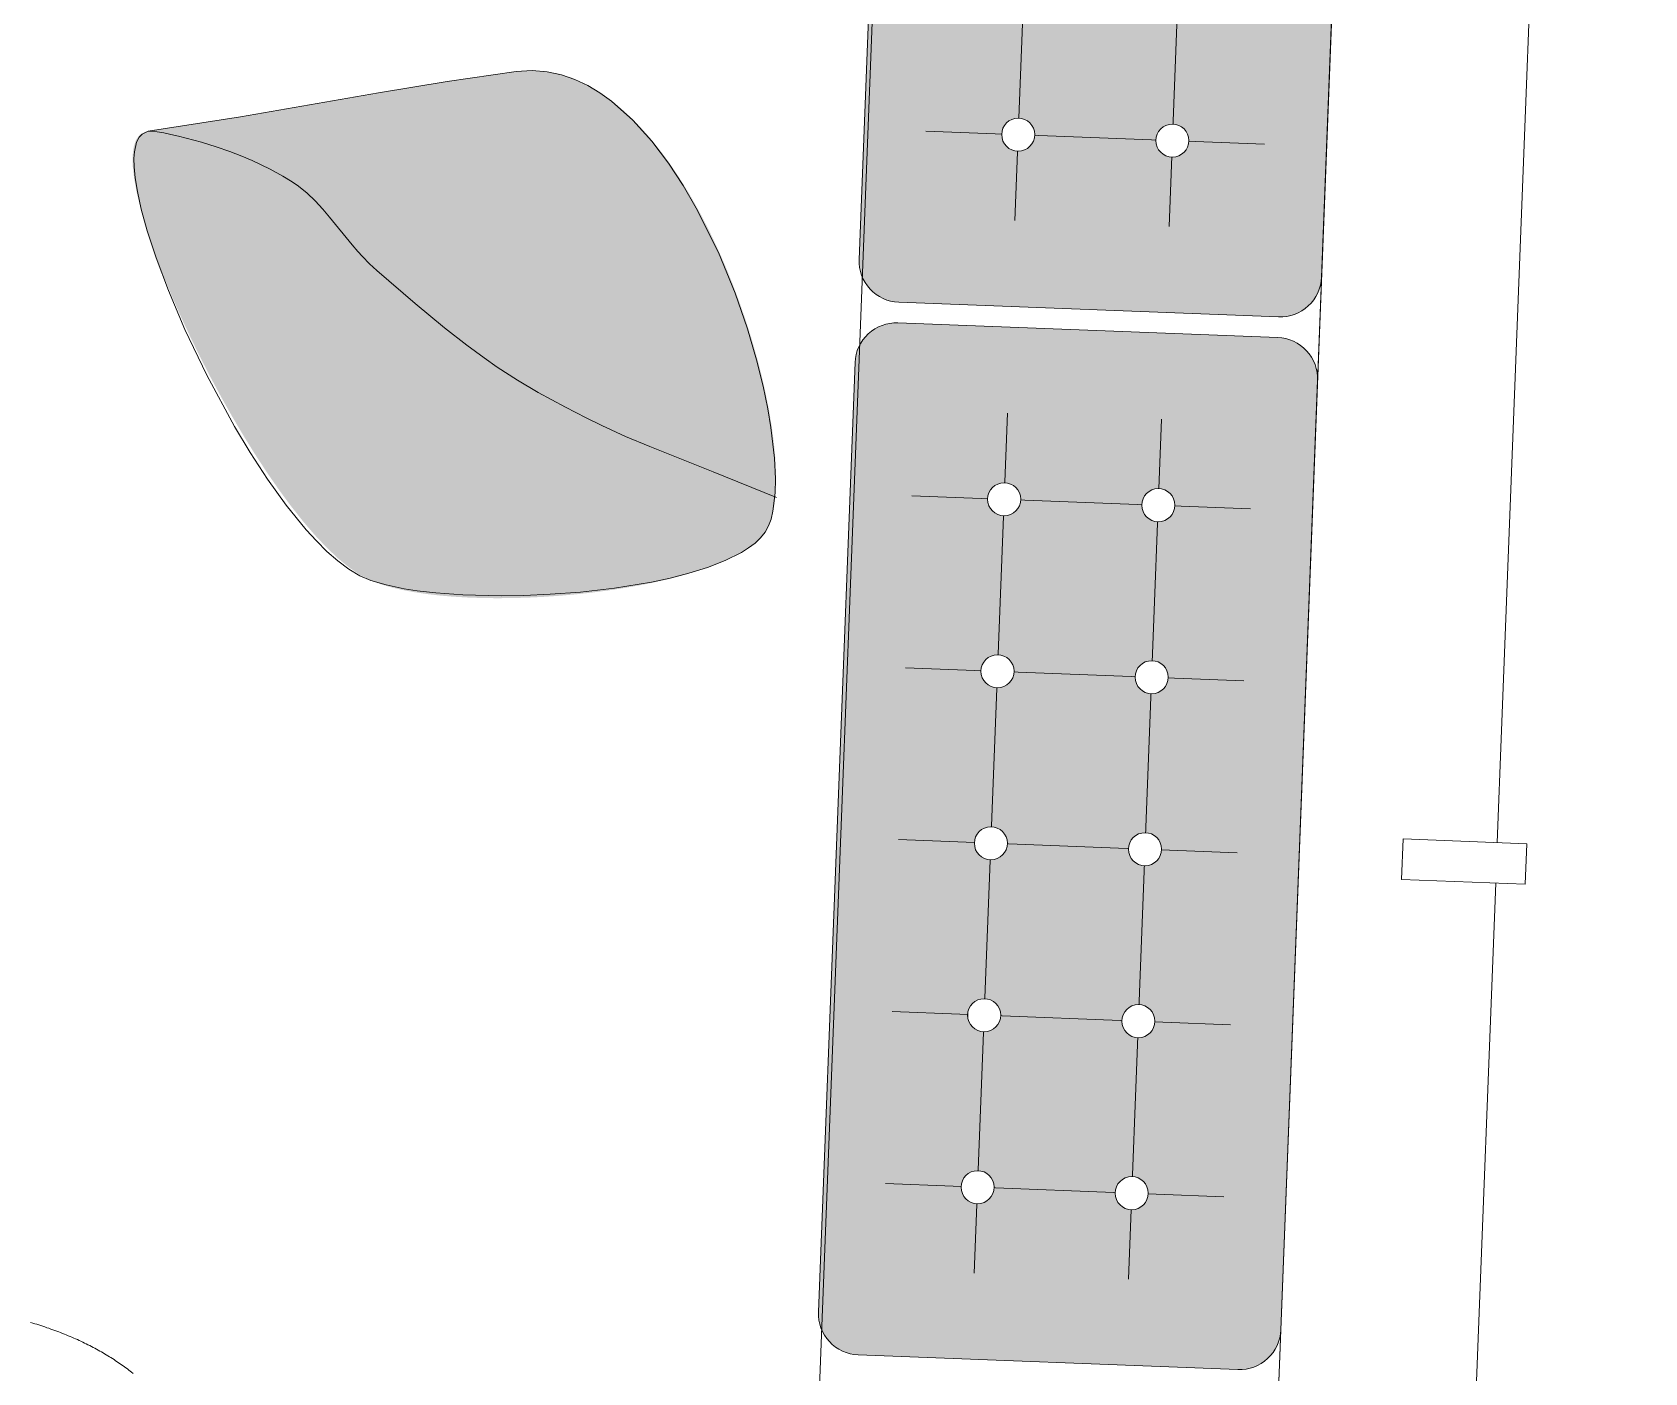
# Model space of a CAD drawing. Header units: millimetres. Extents: x 32078 to 83548, y -4690 to 56252.
# Drawn here: x 81231 to 83183, y 37821 to 39444 of the extents above; entities that cross this region are included whole.
import ezdxf

# ---------------------------------------------------------------- set-up
doc = ezdxf.new("R2010")
doc.units = ezdxf.units.MM
doc.header["$MEASUREMENT"] = 0
for name, color, linetype, lineweight in [('FIXT-JNRY-PART', 42, 'Continuous', 0), ('FNSH-FLOR', 220, 'Continuous', 0), ('FURN-FREE', 1, 'Continuous', 0), ('FURN-PLNT', 211, 'Continuous', 0), ('PRES-FILL', 7, 'Continuous', 0), ('WALL-GLAZ', 140, 'Continuous', 13)]:
    doc.layers.add(name, color=color, linetype=linetype, lineweight=lineweight)

# ---------------------------------------------------------------- blocks, each defined once
blk = doc.blocks.new('*U159')
at = {"linetype": 'ByBlock', "lineweight": -2}
blk.add_hatch(color=7, dxfattribs=at).paths.add_polyline_path([(-247.3, -615.9, -0.414214), (-295.3, -564), (-250.9, 585.1, -0.414214), (-199, 633.2), (260.6, 615.4, -0.414214), (308.7, 563.5), (264.3, -585.6, -0.414214), (212.4, -633.7)])
at = {"color": 0, "linetype": 'ByBlock', "lineweight": -2}
for p, q in [((-106.7, -517.1), (-66.5, 523.8)), ((79.8, -524.3), (120, 516.6)), ((-182.1, 424), (227.6, 408.2)), ((-190.1, 215.8), (219.6, 200)), ((-198.2, 7.7), (211.5, -8.2)), ((-206.2, -200.5), (203.5, -216.4)), ((-214.3, -408.7), (195.4, -424.5))]:
    blk.add_line(p, q, dxfattribs=at)
at = {"color": 0, "linetype": 'ByBlock', "lineweight": -2, "flags": 128}
blk.add_lwpolyline([(-247.3, -615.9, -0.414214), (-295.3, -564), (-250.9, 585.1, -0.414214), (-199, 633.2), (260.6, 615.4, -0.414214), (308.7, 563.5), (264.3, -585.6, -0.414214), (212.4, -633.7), (-247.3, -615.9)], format="xyb", close=True, dxfattribs=at)
at = {"color": 0, "linetype": 'ByBlock', "lineweight": -2}
for points in [[(-69.7, 439.7), (-71, 439.7), (-72.3, 439.6), (-73.5, 439.5), (-74.7, 439.3), (-76, 438.9), (-77.2, 438.6), (-78.3, 438.1), (-79.5, 437.6), (-80.6, 437), (-81.6, 436.3), (-82.7, 435.6), (-83.6, 434.8), (-84.6, 433.9), (-85.4, 433), (-86.2, 432.1), (-87, 431.1), (-87.7, 430), (-88.3, 428.9), (-88.8, 427.8), (-89.3, 426.6), (-89.7, 425.4), (-90, 424.2), (-90.2, 423), (-90.4, 421.7), (-90.5, 420.5), (-90.5, 419.2), (-90.4, 418), (-90.3, 416.7), (-90.1, 415.5), (-89.8, 414.3), (-89.4, 413.1), (-88.9, 411.9), (-88.4, 410.8), (-87.8, 409.6), (-87.1, 408.6), (-86.4, 407.6), (-85.6, 406.6), (-84.8, 405.7), (-83.8, 404.8), (-82.9, 404), (-81.9, 403.2), (-80.8, 402.6), (-79.7, 401.9), (-78.6, 401.4), (-77.4, 400.9), (-76.2, 400.5), (-75, 400.2), (-73.8, 400), (-72.5, 399.8), (-71.3, 399.7), (-70, 399.7), (-68.8, 399.8), (-67.5, 399.9), (-66.3, 400.2), (-65.1, 400.5), (-63.9, 400.8), (-62.7, 401.3), (-61.6, 401.8), (-60.5, 402.4), (-59.4, 403.1), (-58.4, 403.8), (-57.4, 404.6), (-56.5, 405.5), (-55.6, 406.4), (-54.8, 407.3), (-54.1, 408.3), (-53.4, 409.4), (-52.8, 410.5), (-52.2, 411.6), (-51.7, 412.8), (-51.3, 414), (-51, 415.2), (-50.8, 416.4), (-50.6, 417.7), (-50.5, 418.9), (-50.5, 420.2), (-50.6, 421.4), (-50.7, 422.7), (-51, 423.9), (-51.3, 425.1), (-51.6, 426.3), (-52.1, 427.5), (-52.6, 428.7), (-53.2, 429.8), (-53.9, 430.8), (-54.6, 431.8), (-55.4, 432.8), (-56.3, 433.7), (-57.2, 434.6), (-58.1, 435.4), (-59.2, 436.2), (-60.2, 436.8), (-61.3, 437.5), (-62.4, 438), (-63.6, 438.5), (-64.8, 438.9), (-66, 439.2), (-67.2, 439.4)], [(116.8, 432.5), (115.5, 432.5), (114.3, 432.4), (113, 432.3), (111.8, 432), (110.6, 431.7), (109.4, 431.4), (108.2, 430.9), (107.1, 430.4), (106, 429.8), (104.9, 429.1), (103.9, 428.4), (102.9, 427.6), (102, 426.7), (101.1, 425.8), (100.3, 424.9), (99.6, 423.9), (98.9, 422.8), (98.3, 421.7), (97.7, 420.6), (97.3, 419.4), (96.9, 418.2), (96.5, 417), (96.3, 415.8), (96.1, 414.5), (96, 413.3), (96, 412), (96.1, 410.8), (96.2, 409.5), (96.5, 408.3), (96.8, 407.1), (97.2, 405.9), (97.6, 404.7), (98.1, 403.5), (98.7, 402.4), (99.4, 401.4), (100.1, 400.4), (100.9, 399.4), (101.8, 398.5), (102.7, 397.6), (103.6, 396.8), (104.7, 396), (105.7, 395.4), (106.8, 394.7), (107.9, 394.2), (109.1, 393.7), (110.3, 393.3), (111.5, 393), (112.7, 392.8), (114, 392.6), (115.2, 392.5), (116.5, 392.5), (117.8, 392.6), (119, 392.7), (120.2, 392.9), (121.5, 393.2), (122.7, 393.6), (123.8, 394.1), (125, 394.6), (126.1, 395.2), (127.1, 395.9), (128.2, 396.6), (129.1, 397.4), (130.1, 398.3), (130.9, 399.2), (131.7, 400.1), (132.5, 401.1), (133.2, 402.2), (133.8, 403.3), (134.3, 404.4), (134.8, 405.6), (135.2, 406.8), (135.5, 408), (135.8, 409.2), (135.9, 410.5), (136, 411.7), (136, 413), (135.9, 414.2), (135.8, 415.5), (135.6, 416.7), (135.3, 417.9), (134.9, 419.1), (134.4, 420.3), (133.9, 421.4), (133.3, 422.6), (132.6, 423.6), (131.9, 424.6), (131.1, 425.6), (130.3, 426.5), (129.4, 427.4), (128.4, 428.2), (127.4, 429), (126.3, 429.6), (125.2, 430.2), (124.1, 430.8), (122.9, 431.3), (121.7, 431.7), (120.5, 432), (119.3, 432.2)], [(-77.8, 231.5), (-79, 231.5), (-80.3, 231.4), (-81.5, 231.3), (-82.8, 231.1), (-84, 230.8), (-85.2, 230.4), (-86.4, 229.9), (-87.5, 229.4), (-88.6, 228.8), (-89.7, 228.1), (-90.7, 227.4), (-91.7, 226.6), (-92.6, 225.8), (-93.5, 224.9), (-94.3, 223.9), (-95, 222.9), (-95.7, 221.8), (-96.3, 220.7), (-96.9, 219.6), (-97.3, 218.4), (-97.7, 217.2), (-98, 216), (-98.3, 214.8), (-98.5, 213.6), (-98.5, 212.3), (-98.6, 211), (-98.5, 209.8), (-98.3, 208.5), (-98.1, 207.3), (-97.8, 206.1), (-97.4, 204.9), (-97, 203.7), (-96.4, 202.6), (-95.8, 201.5), (-95.2, 200.4), (-94.5, 199.4), (-93.7, 198.4), (-92.8, 197.5), (-91.9, 196.6), (-90.9, 195.8), (-89.9, 195.1), (-88.9, 194.4), (-87.8, 193.8), (-86.6, 193.2), (-85.5, 192.8), (-84.3, 192.4), (-83.1, 192), (-81.8, 191.8), (-80.6, 191.6), (-79.3, 191.5), (-78.1, 191.5), (-76.8, 191.6), (-75.6, 191.7), (-74.3, 192), (-73.1, 192.3), (-71.9, 192.7), (-70.7, 193.1), (-69.6, 193.6), (-68.5, 194.2), (-67.4, 194.9), (-66.4, 195.6), (-65.4, 196.4), (-64.5, 197.3), (-63.7, 198.2), (-62.8, 199.2), (-62.1, 200.2), (-61.4, 201.2), (-60.8, 202.3), (-60.3, 203.4), (-59.8, 204.6), (-59.4, 205.8), (-59.1, 207), (-58.8, 208.3), (-58.7, 209.5), (-58.6, 210.8), (-58.6, 212), (-58.6, 213.3), (-58.8, 214.5), (-59, 215.7), (-59.3, 217), (-59.7, 218.2), (-60.1, 219.3), (-60.7, 220.5), (-61.3, 221.6), (-61.9, 222.6), (-62.7, 223.7), (-63.5, 224.6), (-64.3, 225.6), (-65.2, 226.4), (-66.2, 227.2), (-67.2, 228), (-68.3, 228.7), (-69.4, 229.3), (-70.5, 229.8), (-71.6, 230.3), (-72.8, 230.7), (-74.1, 231), (-75.3, 231.3)], [(108.7, 224.3), (107.5, 224.3), (106.2, 224.2), (105, 224.1), (103.8, 223.9), (102.5, 223.6), (101.3, 223.2), (100.2, 222.7), (99, 222.2), (97.9, 221.6), (96.9, 220.9), (95.8, 220.2), (94.9, 219.4), (93.9, 218.6), (93.1, 217.7), (92.3, 216.7), (91.5, 215.7), (90.8, 214.6), (90.2, 213.5), (89.7, 212.4), (89.2, 211.2), (88.8, 210), (88.5, 208.8), (88.2, 207.6), (88.1, 206.3), (88, 205.1), (88, 203.8), (88.1, 202.6), (88.2, 201.3), (88.4, 200.1), (88.7, 198.9), (89.1, 197.7), (89.6, 196.5), (90.1, 195.4), (90.7, 194.3), (91.4, 193.2), (92.1, 192.2), (92.9, 191.2), (93.7, 190.3), (94.6, 189.4), (95.6, 188.6), (96.6, 187.9), (97.7, 187.2), (98.8, 186.6), (99.9, 186), (101.1, 185.5), (102.3, 185.2), (103.5, 184.8), (104.7, 184.6), (105.9, 184.4), (107.2, 184.3), (108.5, 184.3), (109.7, 184.4), (111, 184.5), (112.2, 184.8), (113.4, 185.1), (114.6, 185.5), (115.8, 185.9), (116.9, 186.4), (118, 187), (119.1, 187.7), (120.1, 188.4), (121.1, 189.2), (122, 190.1), (122.9, 191), (123.7, 191.9), (124.4, 193), (125.1, 194), (125.7, 195.1), (126.3, 196.2), (126.7, 197.4), (127.1, 198.6), (127.5, 199.8), (127.7, 201), (127.9, 202.3), (128, 203.5), (128, 204.8), (127.9, 206.1), (127.8, 207.3), (127.5, 208.5), (127.2, 209.8), (126.8, 211), (126.4, 212.1), (125.9, 213.3), (125.3, 214.4), (124.6, 215.4), (123.9, 216.5), (123.1, 217.4), (122.2, 218.4), (121.3, 219.2), (120.3, 220), (119.3, 220.8), (118.3, 221.5), (117.2, 222.1), (116, 222.6), (114.9, 223.1), (113.7, 223.5), (112.5, 223.8), (111.2, 224)], [(-85.8, 23.3), (-87.1, 23.3), (-88.3, 23.3), (-89.6, 23.1), (-90.8, 22.9), (-92, 22.6), (-93.2, 22.2), (-94.4, 21.8), (-95.6, 21.2), (-96.7, 20.6), (-97.7, 20), (-98.7, 19.2), (-99.7, 18.4), (-100.6, 17.6), (-101.5, 16.7), (-102.3, 15.7), (-103.1, 14.7), (-103.7, 13.7), (-104.4, 12.6), (-104.9, 11.4), (-105.4, 10.3), (-105.8, 9.1), (-106.1, 7.9), (-106.3, 6.6), (-106.5, 5.4), (-106.6, 4.1), (-106.6, 2.9), (-106.5, 1.6), (-106.4, 0.4), (-106.2, -0.9), (-105.9, -2.1), (-105.5, -3.3), (-105, -4.5), (-104.5, -5.6), (-103.9, -6.7), (-103.2, -7.8), (-102.5, -8.8), (-101.7, -9.8), (-100.8, -10.7), (-99.9, -11.6), (-99, -12.4), (-98, -13.1), (-96.9, -13.8), (-95.8, -14.4), (-94.7, -15), (-93.5, -15.4), (-92.3, -15.8), (-91.1, -16.1), (-89.9, -16.4), (-88.6, -16.6), (-87.4, -16.6), (-86.1, -16.6), (-84.9, -16.6), (-83.6, -16.4), (-82.4, -16.2), (-81.2, -15.9), (-80, -15.5), (-78.8, -15.1), (-77.7, -14.5), (-76.5, -13.9), (-75.5, -13.3), (-74.5, -12.5), (-73.5, -11.8), (-72.6, -10.9), (-71.7, -10), (-70.9, -9), (-70.1, -8), (-69.5, -7), (-68.9, -5.9), (-68.3, -4.7), (-67.8, -3.6), (-67.4, -2.4), (-67.1, -1.2), (-66.9, 0.1), (-66.7, 1.3), (-66.6, 2.6), (-66.6, 3.8), (-66.7, 5.1), (-66.8, 6.3), (-67.1, 7.6), (-67.4, 8.8), (-67.7, 10), (-68.2, 11.2), (-68.7, 12.3), (-69.3, 13.4), (-70, 14.5), (-70.7, 15.5), (-71.5, 16.5), (-72.4, 17.4), (-73.3, 18.3), (-74.2, 19.1), (-75.2, 19.8), (-76.3, 20.5), (-77.4, 21.1), (-78.5, 21.6), (-79.7, 22.1), (-80.9, 22.5), (-82.1, 22.8), (-83.3, 23.1)], [(100.7, 16.1), (99.4, 16.1), (98.2, 16.1), (96.9, 15.9), (95.7, 15.7), (94.5, 15.4), (93.3, 15), (92.1, 14.6), (91, 14), (89.9, 13.4), (88.8, 12.8), (87.8, 12), (86.8, 11.2), (85.9, 10.4), (85, 9.5), (84.2, 8.5), (83.5, 7.5), (82.8, 6.4), (82.2, 5.3), (81.6, 4.2), (81.2, 3), (80.8, 1.9), (80.4, 0.6), (80.2, -0.6), (80, -1.8), (79.9, -3.1), (79.9, -4.3), (80, -5.6), (80.2, -6.8), (80.4, -8.1), (80.7, -9.3), (81.1, -10.5), (81.5, -11.7), (82, -12.8), (82.6, -13.9), (83.3, -15), (84, -16), (84.8, -17), (85.7, -17.9), (86.6, -18.8), (87.6, -19.6), (88.6, -20.3), (89.6, -21), (90.7, -21.6), (91.9, -22.2), (93, -22.6), (94.2, -23), (95.4, -23.3), (96.7, -23.6), (97.9, -23.8), (99.2, -23.8), (100.4, -23.9), (101.7, -23.8), (102.9, -23.6), (104.2, -23.4), (105.4, -23.1), (106.6, -22.7), (107.7, -22.3), (108.9, -21.7), (110, -21.1), (111.1, -20.5), (112.1, -19.8), (113, -19), (114, -18.1), (114.8, -17.2), (115.6, -16.2), (116.4, -15.2), (117.1, -14.2), (117.7, -13.1), (118.2, -11.9), (118.7, -10.8), (119.1, -9.6), (119.4, -8.4), (119.7, -7.1), (119.8, -5.9), (119.9, -4.6), (119.9, -3.4), (119.9, -2.1), (119.7, -0.9), (119.5, 0.4), (119.2, 1.6), (118.8, 2.8), (118.3, 3.9), (117.8, 5.1), (117.2, 6.2), (116.6, 7.3), (115.8, 8.3), (115, 9.3), (114.2, 10.2), (113.3, 11), (112.3, 11.9), (111.3, 12.6), (110.2, 13.3), (109.1, 13.9), (108, 14.4), (106.8, 14.9), (105.6, 15.3), (104.4, 15.6), (103.2, 15.9)], [(-93.9, -184.8), (-95.1, -184.8), (-96.4, -184.9), (-97.6, -185.1), (-98.9, -185.3), (-100.1, -185.6), (-101.3, -186), (-102.5, -186.4), (-103.6, -186.9), (-104.7, -187.5), (-105.8, -188.2), (-106.8, -188.9), (-107.8, -189.7), (-108.7, -190.6), (-109.6, -191.5), (-110.4, -192.5), (-111.1, -193.5), (-111.8, -194.5), (-112.4, -195.6), (-112.9, -196.8), (-113.4, -197.9), (-113.8, -199.1), (-114.1, -200.3), (-114.4, -201.6), (-114.5, -202.8), (-114.6, -204.1), (-114.6, -205.3), (-114.6, -206.6), (-114.4, -207.8), (-114.2, -209.1), (-113.9, -210.3), (-113.5, -211.5), (-113.1, -212.6), (-112.5, -213.8), (-111.9, -214.9), (-111.3, -216), (-110.5, -217), (-109.7, -217.9), (-108.9, -218.9), (-108, -219.7), (-107, -220.5), (-106, -221.3), (-105, -222), (-103.9, -222.6), (-102.7, -223.1), (-101.6, -223.6), (-100.4, -224), (-99.2, -224.3), (-97.9, -224.6), (-96.7, -224.7), (-95.4, -224.8), (-94.2, -224.8), (-92.9, -224.8), (-91.7, -224.6), (-90.4, -224.4), (-89.2, -224.1), (-88, -223.7), (-86.8, -223.2), (-85.7, -222.7), (-84.6, -222.1), (-83.5, -221.5), (-82.5, -220.7), (-81.5, -219.9), (-80.6, -219.1), (-79.7, -218.2), (-78.9, -217.2), (-78.2, -216.2), (-77.5, -215.1), (-76.9, -214), (-76.4, -212.9), (-75.9, -211.7), (-75.5, -210.5), (-75.2, -209.3), (-74.9, -208.1), (-74.8, -206.9), (-74.7, -205.6), (-74.7, -204.3), (-74.7, -203.1), (-74.9, -201.8), (-75.1, -200.6), (-75.4, -199.4), (-75.8, -198.2), (-76.2, -197), (-76.8, -195.9), (-77.4, -194.8), (-78, -193.7), (-78.8, -192.7), (-79.6, -191.7), (-80.4, -190.8), (-81.3, -189.9), (-82.3, -189.1), (-83.3, -188.4), (-84.3, -187.7), (-85.4, -187.1), (-86.6, -186.5), (-87.7, -186.1), (-88.9, -185.7), (-90.1, -185.3), (-91.4, -185.1)], [(92.7, -192.1), (91.4, -192), (90.1, -192.1), (88.9, -192.3), (87.7, -192.5), (86.4, -192.8), (85.2, -193.2), (84.1, -193.6), (82.9, -194.2), (81.8, -194.8), (80.8, -195.4), (79.7, -196.1), (78.8, -196.9), (77.8, -197.8), (77, -198.7), (76.2, -199.7), (75.4, -200.7), (74.7, -201.7), (74.1, -202.8), (73.6, -204), (73.1, -205.1), (72.7, -206.3), (72.4, -207.5), (72.2, -208.8), (72, -210), (71.9, -211.3), (71.9, -212.5), (72, -213.8), (72.1, -215), (72.3, -216.3), (72.6, -217.5), (73, -218.7), (73.5, -219.9), (74, -221), (74.6, -222.1), (75.3, -223.2), (76, -224.2), (76.8, -225.2), (77.6, -226.1), (78.5, -226.9), (79.5, -227.8), (80.5, -228.5), (81.6, -229.2), (82.7, -229.8), (83.8, -230.3), (85, -230.8), (86.2, -231.2), (87.4, -231.5), (88.6, -231.8), (89.9, -231.9), (91.1, -232), (92.4, -232), (93.6, -232), (94.9, -231.8), (96.1, -231.6), (97.3, -231.3), (98.5, -230.9), (99.7, -230.5), (100.8, -229.9), (101.9, -229.3), (103, -228.7), (104, -227.9), (105, -227.1), (105.9, -226.3), (106.8, -225.4), (107.6, -224.4), (108.3, -223.4), (109, -222.3), (109.6, -221.2), (110.2, -220.1), (110.7, -218.9), (111, -217.8), (111.4, -216.5), (111.6, -215.3), (111.8, -214.1), (111.9, -212.8), (111.9, -211.6), (111.8, -210.3), (111.7, -209.1), (111.4, -207.8), (111.1, -206.6), (110.7, -205.4), (110.3, -204.2), (109.8, -203.1), (109.2, -202), (108.5, -200.9), (107.8, -199.9), (107, -198.9), (106.1, -198), (105.2, -197.1), (104.3, -196.3), (103.2, -195.6), (102.2, -194.9), (101.1, -194.3), (100, -193.7), (98.8, -193.3), (97.6, -192.9), (96.4, -192.6), (95.2, -192.3)], [(-101.9, -393), (-103.2, -393), (-104.4, -393.1), (-105.7, -393.2), (-106.9, -393.5), (-108.1, -393.8), (-109.3, -394.1), (-110.5, -394.6), (-111.6, -395.1), (-112.8, -395.7), (-113.8, -396.4), (-114.8, -397.1), (-115.8, -397.9), (-116.7, -398.8), (-117.6, -399.7), (-118.4, -400.6), (-119.2, -401.6), (-119.8, -402.7), (-120.4, -403.8), (-121, -404.9), (-121.5, -406.1), (-121.9, -407.3), (-122.2, -408.5), (-122.4, -409.7), (-122.6, -411), (-122.7, -412.2), (-122.7, -413.5), (-122.6, -414.7), (-122.5, -416), (-122.2, -417.2), (-121.9, -418.5), (-121.6, -419.6), (-121.1, -420.8), (-120.6, -422), (-120, -423.1), (-119.3, -424.1), (-118.6, -425.2), (-117.8, -426.1), (-116.9, -427), (-116, -427.9), (-115.1, -428.7), (-114.1, -429.5), (-113, -430.1), (-111.9, -430.8), (-110.8, -431.3), (-109.6, -431.8), (-108.4, -432.2), (-107.2, -432.5), (-106, -432.7), (-104.7, -432.9), (-103.5, -433), (-102.2, -433), (-101, -432.9), (-99.7, -432.8), (-98.5, -432.6), (-97.3, -432.3), (-96.1, -431.9), (-94.9, -431.4), (-93.7, -430.9), (-92.6, -430.3), (-91.6, -429.6), (-90.6, -428.9), (-89.6, -428.1), (-88.7, -427.3), (-87.8, -426.3), (-87, -425.4), (-86.2, -424.4), (-85.6, -423.3), (-84.9, -422.2), (-84.4, -421.1), (-83.9, -419.9), (-83.5, -418.7), (-83.2, -417.5), (-83, -416.3), (-82.8, -415), (-82.7, -413.8), (-82.7, -412.5), (-82.8, -411.3), (-82.9, -410), (-83.1, -408.8), (-83.5, -407.6), (-83.8, -406.4), (-84.3, -405.2), (-84.8, -404.1), (-85.4, -403), (-86.1, -401.9), (-86.8, -400.9), (-87.6, -399.9), (-88.5, -399), (-89.4, -398.1), (-90.3, -397.3), (-91.3, -396.5), (-92.4, -395.9), (-93.5, -395.3), (-94.6, -394.7), (-95.8, -394.2), (-97, -393.8), (-98.2, -393.5), (-99.4, -393.3)], [(84.6, -400.2), (83.4, -400.2), (82.1, -400.3), (80.9, -400.4), (79.6, -400.7), (78.4, -401), (77.2, -401.4), (76, -401.8), (74.9, -402.3), (73.8, -402.9), (72.7, -403.6), (71.7, -404.3), (70.7, -405.1), (69.8, -406), (68.9, -406.9), (68.1, -407.8), (67.4, -408.9), (66.7, -409.9), (66.1, -411), (65.5, -412.1), (65.1, -413.3), (64.7, -414.5), (64.4, -415.7), (64.1, -416.9), (63.9, -418.2), (63.9, -419.4), (63.8, -420.7), (63.9, -422), (64.1, -423.2), (64.3, -424.4), (64.6, -425.7), (65, -426.9), (65.4, -428), (66, -429.2), (66.6, -430.3), (67.2, -431.3), (67.9, -432.4), (68.7, -433.3), (69.6, -434.3), (70.5, -435.1), (71.5, -435.9), (72.5, -436.7), (73.5, -437.4), (74.6, -438), (75.8, -438.5), (76.9, -439), (78.1, -439.4), (79.3, -439.7), (80.6, -439.9), (81.8, -440.1), (83.1, -440.2), (84.3, -440.2), (85.6, -440.1), (86.8, -440), (88.1, -439.8), (89.3, -439.5), (90.5, -439.1), (91.6, -438.6), (92.8, -438.1), (93.9, -437.5), (95, -436.8), (96, -436.1), (97, -435.3), (97.9, -434.5), (98.7, -433.6), (99.6, -432.6), (100.3, -431.6), (101, -430.5), (101.6, -429.4), (102.1, -428.3), (102.6, -427.1), (103, -425.9), (103.3, -424.7), (103.6, -423.5), (103.7, -422.2), (103.8, -421), (103.8, -419.7), (103.8, -418.5), (103.6, -417.2), (103.4, -416), (103.1, -414.8), (102.7, -413.6), (102.3, -412.4), (101.7, -411.3), (101.1, -410.2), (100.5, -409.1), (99.7, -408.1), (98.9, -407.1), (98.1, -406.2), (97.2, -405.3), (96.2, -404.5), (95.2, -403.8), (94.1, -403.1), (93, -402.5), (91.9, -401.9), (90.7, -401.4), (89.6, -401.1), (88.3, -400.7), (87.1, -400.5)]]:
    blk.add_wipeout(points, dxfattribs=at)
for centre in [(-70.5, 419.7), (116, 412.5), (-78.6, 211.5), (108, 204.3), (-86.6, 3.3), (99.9, -3.9), (-94.7, -204.8), (91.9, -212), (-102.7, -413), (83.8, -420.2)]:
    blk.add_circle(centre, 20, dxfattribs=at)
blk = doc.blocks.new('*U161')
at = {"linetype": 'ByBlock', "lineweight": -2}
blk.add_hatch(color=7, dxfattribs=at).paths.add_polyline_path([(-247.3, -615.9, -0.414214), (-295.3, -564), (-250.9, 585.1, -0.414214), (-199, 633.2), (260.6, 615.4, -0.414214), (308.7, 563.5), (264.3, -585.6, -0.414214), (212.4, -633.7)])
at = {"color": 0, "linetype": 'ByBlock', "lineweight": -2}
for p, q in [((-106.7, -517.1), (-66.5, 523.8)), ((79.8, -524.3), (120, 516.6)), ((-182.1, 424), (227.6, 408.2)), ((-190.1, 215.8), (219.6, 200)), ((-198.2, 7.7), (211.5, -8.2)), ((-206.2, -200.5), (203.5, -216.4)), ((-214.3, -408.7), (195.4, -424.5))]:
    blk.add_line(p, q, dxfattribs=at)
at = {"color": 0, "linetype": 'ByBlock', "lineweight": -2, "flags": 128}
blk.add_lwpolyline([(-247.3, -615.9, -0.414214), (-295.3, -564), (-250.9, 585.1, -0.414214), (-199, 633.2), (260.6, 615.4, -0.414214), (308.7, 563.5), (264.3, -585.6, -0.414214), (212.4, -633.7), (-247.3, -615.9)], format="xyb", close=True, dxfattribs=at)
at = {"color": 0, "linetype": 'ByBlock', "lineweight": -2}
for points in [[(-69.7, 439.7), (-71, 439.7), (-72.3, 439.6), (-73.5, 439.5), (-74.7, 439.3), (-76, 438.9), (-77.2, 438.6), (-78.3, 438.1), (-79.5, 437.6), (-80.6, 437), (-81.6, 436.3), (-82.7, 435.6), (-83.6, 434.8), (-84.6, 433.9), (-85.4, 433), (-86.2, 432.1), (-87, 431.1), (-87.7, 430), (-88.3, 428.9), (-88.8, 427.8), (-89.3, 426.6), (-89.7, 425.4), (-90, 424.2), (-90.2, 423), (-90.4, 421.7), (-90.5, 420.5), (-90.5, 419.2), (-90.4, 418), (-90.3, 416.7), (-90.1, 415.5), (-89.8, 414.3), (-89.4, 413.1), (-88.9, 411.9), (-88.4, 410.8), (-87.8, 409.6), (-87.1, 408.6), (-86.4, 407.6), (-85.6, 406.6), (-84.8, 405.7), (-83.8, 404.8), (-82.9, 404), (-81.9, 403.2), (-80.8, 402.6), (-79.7, 401.9), (-78.6, 401.4), (-77.4, 400.9), (-76.2, 400.5), (-75, 400.2), (-73.8, 400), (-72.5, 399.8), (-71.3, 399.7), (-70, 399.7), (-68.8, 399.8), (-67.5, 399.9), (-66.3, 400.2), (-65.1, 400.5), (-63.9, 400.8), (-62.7, 401.3), (-61.6, 401.8), (-60.5, 402.4), (-59.4, 403.1), (-58.4, 403.8), (-57.4, 404.6), (-56.5, 405.5), (-55.6, 406.4), (-54.8, 407.3), (-54.1, 408.3), (-53.4, 409.4), (-52.8, 410.5), (-52.2, 411.6), (-51.7, 412.8), (-51.3, 414), (-51, 415.2), (-50.8, 416.4), (-50.6, 417.7), (-50.5, 418.9), (-50.5, 420.2), (-50.6, 421.4), (-50.7, 422.7), (-51, 423.9), (-51.3, 425.1), (-51.6, 426.3), (-52.1, 427.5), (-52.6, 428.7), (-53.2, 429.8), (-53.9, 430.8), (-54.6, 431.8), (-55.4, 432.8), (-56.3, 433.7), (-57.2, 434.6), (-58.1, 435.4), (-59.2, 436.2), (-60.2, 436.8), (-61.3, 437.5), (-62.4, 438), (-63.6, 438.5), (-64.8, 438.9), (-66, 439.2), (-67.2, 439.4)], [(116.8, 432.5), (115.5, 432.5), (114.3, 432.4), (113, 432.3), (111.8, 432), (110.6, 431.7), (109.4, 431.4), (108.2, 430.9), (107.1, 430.4), (106, 429.8), (104.9, 429.1), (103.9, 428.4), (102.9, 427.6), (102, 426.7), (101.1, 425.8), (100.3, 424.9), (99.6, 423.9), (98.9, 422.8), (98.3, 421.7), (97.7, 420.6), (97.3, 419.4), (96.9, 418.2), (96.5, 417), (96.3, 415.8), (96.1, 414.5), (96, 413.3), (96, 412), (96.1, 410.8), (96.2, 409.5), (96.5, 408.3), (96.8, 407.1), (97.2, 405.9), (97.6, 404.7), (98.1, 403.5), (98.7, 402.4), (99.4, 401.4), (100.1, 400.4), (100.9, 399.4), (101.8, 398.5), (102.7, 397.6), (103.6, 396.8), (104.7, 396), (105.7, 395.4), (106.8, 394.7), (107.9, 394.2), (109.1, 393.7), (110.3, 393.3), (111.5, 393), (112.7, 392.8), (114, 392.6), (115.2, 392.5), (116.5, 392.5), (117.8, 392.6), (119, 392.7), (120.2, 392.9), (121.5, 393.2), (122.7, 393.6), (123.8, 394.1), (125, 394.6), (126.1, 395.2), (127.1, 395.9), (128.2, 396.6), (129.1, 397.4), (130.1, 398.3), (130.9, 399.2), (131.7, 400.1), (132.5, 401.1), (133.2, 402.2), (133.8, 403.3), (134.3, 404.4), (134.8, 405.6), (135.2, 406.8), (135.5, 408), (135.8, 409.2), (135.9, 410.5), (136, 411.7), (136, 413), (135.9, 414.2), (135.8, 415.5), (135.6, 416.7), (135.3, 417.9), (134.9, 419.1), (134.4, 420.3), (133.9, 421.4), (133.3, 422.6), (132.6, 423.6), (131.9, 424.6), (131.1, 425.6), (130.3, 426.5), (129.4, 427.4), (128.4, 428.2), (127.4, 429), (126.3, 429.6), (125.2, 430.2), (124.1, 430.8), (122.9, 431.3), (121.7, 431.7), (120.5, 432), (119.3, 432.2)], [(-77.8, 231.5), (-79, 231.5), (-80.3, 231.4), (-81.5, 231.3), (-82.8, 231.1), (-84, 230.8), (-85.2, 230.4), (-86.4, 229.9), (-87.5, 229.4), (-88.6, 228.8), (-89.7, 228.1), (-90.7, 227.4), (-91.7, 226.6), (-92.6, 225.8), (-93.5, 224.9), (-94.3, 223.9), (-95, 222.9), (-95.7, 221.8), (-96.3, 220.7), (-96.9, 219.6), (-97.3, 218.4), (-97.7, 217.2), (-98, 216), (-98.3, 214.8), (-98.5, 213.6), (-98.5, 212.3), (-98.6, 211), (-98.5, 209.8), (-98.3, 208.5), (-98.1, 207.3), (-97.8, 206.1), (-97.4, 204.9), (-97, 203.7), (-96.4, 202.6), (-95.8, 201.5), (-95.2, 200.4), (-94.5, 199.4), (-93.7, 198.4), (-92.8, 197.5), (-91.9, 196.6), (-90.9, 195.8), (-89.9, 195.1), (-88.9, 194.4), (-87.8, 193.8), (-86.6, 193.2), (-85.5, 192.8), (-84.3, 192.4), (-83.1, 192), (-81.8, 191.8), (-80.6, 191.6), (-79.3, 191.5), (-78.1, 191.5), (-76.8, 191.6), (-75.6, 191.7), (-74.3, 192), (-73.1, 192.3), (-71.9, 192.7), (-70.7, 193.1), (-69.6, 193.6), (-68.5, 194.2), (-67.4, 194.9), (-66.4, 195.6), (-65.4, 196.4), (-64.5, 197.3), (-63.7, 198.2), (-62.8, 199.2), (-62.1, 200.2), (-61.4, 201.2), (-60.8, 202.3), (-60.3, 203.4), (-59.8, 204.6), (-59.4, 205.8), (-59.1, 207), (-58.8, 208.3), (-58.7, 209.5), (-58.6, 210.8), (-58.6, 212), (-58.6, 213.3), (-58.8, 214.5), (-59, 215.7), (-59.3, 217), (-59.7, 218.2), (-60.1, 219.3), (-60.7, 220.5), (-61.3, 221.6), (-61.9, 222.6), (-62.7, 223.7), (-63.5, 224.6), (-64.3, 225.6), (-65.2, 226.4), (-66.2, 227.2), (-67.2, 228), (-68.3, 228.7), (-69.4, 229.3), (-70.5, 229.8), (-71.6, 230.3), (-72.8, 230.7), (-74.1, 231), (-75.3, 231.3)], [(108.7, 224.3), (107.5, 224.3), (106.2, 224.2), (105, 224.1), (103.8, 223.9), (102.5, 223.6), (101.3, 223.2), (100.2, 222.7), (99, 222.2), (97.9, 221.6), (96.9, 220.9), (95.8, 220.2), (94.9, 219.4), (93.9, 218.6), (93.1, 217.7), (92.3, 216.7), (91.5, 215.7), (90.8, 214.6), (90.2, 213.5), (89.7, 212.4), (89.2, 211.2), (88.8, 210), (88.5, 208.8), (88.2, 207.6), (88.1, 206.3), (88, 205.1), (88, 203.8), (88.1, 202.6), (88.2, 201.3), (88.4, 200.1), (88.7, 198.9), (89.1, 197.7), (89.6, 196.5), (90.1, 195.4), (90.7, 194.3), (91.4, 193.2), (92.1, 192.2), (92.9, 191.2), (93.7, 190.3), (94.6, 189.4), (95.6, 188.6), (96.6, 187.9), (97.7, 187.2), (98.8, 186.6), (99.9, 186), (101.1, 185.5), (102.3, 185.2), (103.5, 184.8), (104.7, 184.6), (105.9, 184.4), (107.2, 184.3), (108.5, 184.3), (109.7, 184.4), (111, 184.5), (112.2, 184.8), (113.4, 185.1), (114.6, 185.5), (115.8, 185.9), (116.9, 186.4), (118, 187), (119.1, 187.7), (120.1, 188.4), (121.1, 189.2), (122, 190.1), (122.9, 191), (123.7, 191.9), (124.4, 193), (125.1, 194), (125.7, 195.1), (126.3, 196.2), (126.7, 197.4), (127.1, 198.6), (127.5, 199.8), (127.7, 201), (127.9, 202.3), (128, 203.5), (128, 204.8), (127.9, 206.1), (127.8, 207.3), (127.5, 208.5), (127.2, 209.8), (126.8, 211), (126.4, 212.1), (125.9, 213.3), (125.3, 214.4), (124.6, 215.4), (123.9, 216.5), (123.1, 217.4), (122.2, 218.4), (121.3, 219.2), (120.3, 220), (119.3, 220.8), (118.3, 221.5), (117.2, 222.1), (116, 222.6), (114.9, 223.1), (113.7, 223.5), (112.5, 223.8), (111.2, 224)], [(-85.8, 23.3), (-87.1, 23.3), (-88.3, 23.3), (-89.6, 23.1), (-90.8, 22.9), (-92, 22.6), (-93.2, 22.2), (-94.4, 21.8), (-95.6, 21.2), (-96.7, 20.6), (-97.7, 20), (-98.7, 19.2), (-99.7, 18.4), (-100.6, 17.6), (-101.5, 16.7), (-102.3, 15.7), (-103.1, 14.7), (-103.7, 13.7), (-104.4, 12.6), (-104.9, 11.4), (-105.4, 10.3), (-105.8, 9.1), (-106.1, 7.9), (-106.3, 6.6), (-106.5, 5.4), (-106.6, 4.1), (-106.6, 2.9), (-106.5, 1.6), (-106.4, 0.4), (-106.2, -0.9), (-105.9, -2.1), (-105.5, -3.3), (-105, -4.5), (-104.5, -5.6), (-103.9, -6.7), (-103.2, -7.8), (-102.5, -8.8), (-101.7, -9.8), (-100.8, -10.7), (-99.9, -11.6), (-99, -12.4), (-98, -13.1), (-96.9, -13.8), (-95.8, -14.4), (-94.7, -15), (-93.5, -15.4), (-92.3, -15.8), (-91.1, -16.1), (-89.9, -16.4), (-88.6, -16.6), (-87.4, -16.6), (-86.1, -16.6), (-84.9, -16.6), (-83.6, -16.4), (-82.4, -16.2), (-81.2, -15.9), (-80, -15.5), (-78.8, -15.1), (-77.7, -14.5), (-76.5, -13.9), (-75.5, -13.3), (-74.5, -12.5), (-73.5, -11.8), (-72.6, -10.9), (-71.7, -10), (-70.9, -9), (-70.1, -8), (-69.5, -7), (-68.9, -5.9), (-68.3, -4.7), (-67.8, -3.6), (-67.4, -2.4), (-67.1, -1.2), (-66.9, 0.1), (-66.7, 1.3), (-66.6, 2.6), (-66.6, 3.8), (-66.7, 5.1), (-66.8, 6.3), (-67.1, 7.6), (-67.4, 8.8), (-67.7, 10), (-68.2, 11.2), (-68.7, 12.3), (-69.3, 13.4), (-70, 14.5), (-70.7, 15.5), (-71.5, 16.5), (-72.4, 17.4), (-73.3, 18.3), (-74.2, 19.1), (-75.2, 19.8), (-76.3, 20.5), (-77.4, 21.1), (-78.5, 21.6), (-79.7, 22.1), (-80.9, 22.5), (-82.1, 22.8), (-83.3, 23.1)], [(100.7, 16.1), (99.4, 16.1), (98.2, 16.1), (96.9, 15.9), (95.7, 15.7), (94.5, 15.4), (93.3, 15), (92.1, 14.6), (91, 14), (89.9, 13.4), (88.8, 12.8), (87.8, 12), (86.8, 11.2), (85.9, 10.4), (85, 9.5), (84.2, 8.5), (83.5, 7.5), (82.8, 6.4), (82.2, 5.3), (81.6, 4.2), (81.2, 3), (80.8, 1.9), (80.4, 0.6), (80.2, -0.6), (80, -1.8), (79.9, -3.1), (79.9, -4.3), (80, -5.6), (80.2, -6.8), (80.4, -8.1), (80.7, -9.3), (81.1, -10.5), (81.5, -11.7), (82, -12.8), (82.6, -13.9), (83.3, -15), (84, -16), (84.8, -17), (85.7, -17.9), (86.6, -18.8), (87.6, -19.6), (88.6, -20.3), (89.6, -21), (90.7, -21.6), (91.9, -22.2), (93, -22.6), (94.2, -23), (95.4, -23.3), (96.7, -23.6), (97.9, -23.8), (99.2, -23.8), (100.4, -23.9), (101.7, -23.8), (102.9, -23.6), (104.2, -23.4), (105.4, -23.1), (106.6, -22.7), (107.7, -22.3), (108.9, -21.7), (110, -21.1), (111.1, -20.5), (112.1, -19.8), (113, -19), (114, -18.1), (114.8, -17.2), (115.6, -16.2), (116.4, -15.2), (117.1, -14.2), (117.7, -13.1), (118.2, -11.9), (118.7, -10.8), (119.1, -9.6), (119.4, -8.4), (119.7, -7.1), (119.8, -5.9), (119.9, -4.6), (119.9, -3.4), (119.9, -2.1), (119.7, -0.9), (119.5, 0.4), (119.2, 1.6), (118.8, 2.8), (118.3, 3.9), (117.8, 5.1), (117.2, 6.2), (116.6, 7.3), (115.8, 8.3), (115, 9.3), (114.2, 10.2), (113.3, 11), (112.3, 11.9), (111.3, 12.6), (110.2, 13.3), (109.1, 13.9), (108, 14.4), (106.8, 14.9), (105.6, 15.3), (104.4, 15.6), (103.2, 15.9)], [(-93.9, -184.8), (-95.1, -184.8), (-96.4, -184.9), (-97.6, -185.1), (-98.9, -185.3), (-100.1, -185.6), (-101.3, -186), (-102.5, -186.4), (-103.6, -186.9), (-104.7, -187.5), (-105.8, -188.2), (-106.8, -188.9), (-107.8, -189.7), (-108.7, -190.6), (-109.6, -191.5), (-110.4, -192.5), (-111.1, -193.5), (-111.8, -194.5), (-112.4, -195.6), (-112.9, -196.8), (-113.4, -197.9), (-113.8, -199.1), (-114.1, -200.3), (-114.4, -201.6), (-114.5, -202.8), (-114.6, -204.1), (-114.6, -205.3), (-114.6, -206.6), (-114.4, -207.8), (-114.2, -209.1), (-113.9, -210.3), (-113.5, -211.5), (-113.1, -212.6), (-112.5, -213.8), (-111.9, -214.9), (-111.3, -216), (-110.5, -217), (-109.7, -217.9), (-108.9, -218.9), (-108, -219.7), (-107, -220.5), (-106, -221.3), (-105, -222), (-103.9, -222.6), (-102.7, -223.1), (-101.6, -223.6), (-100.4, -224), (-99.2, -224.3), (-97.9, -224.6), (-96.7, -224.7), (-95.4, -224.8), (-94.2, -224.8), (-92.9, -224.8), (-91.7, -224.6), (-90.4, -224.4), (-89.2, -224.1), (-88, -223.7), (-86.8, -223.2), (-85.7, -222.7), (-84.6, -222.1), (-83.5, -221.5), (-82.5, -220.7), (-81.5, -219.9), (-80.6, -219.1), (-79.7, -218.2), (-78.9, -217.2), (-78.2, -216.2), (-77.5, -215.1), (-76.9, -214), (-76.4, -212.9), (-75.9, -211.7), (-75.5, -210.5), (-75.2, -209.3), (-74.9, -208.1), (-74.8, -206.9), (-74.7, -205.6), (-74.7, -204.3), (-74.7, -203.1), (-74.9, -201.8), (-75.1, -200.6), (-75.4, -199.4), (-75.8, -198.2), (-76.2, -197), (-76.8, -195.9), (-77.4, -194.8), (-78, -193.7), (-78.8, -192.7), (-79.6, -191.7), (-80.4, -190.8), (-81.3, -189.9), (-82.3, -189.1), (-83.3, -188.4), (-84.3, -187.7), (-85.4, -187.1), (-86.6, -186.5), (-87.7, -186.1), (-88.9, -185.7), (-90.1, -185.3), (-91.4, -185.1)], [(92.7, -192.1), (91.4, -192), (90.1, -192.1), (88.9, -192.3), (87.7, -192.5), (86.4, -192.8), (85.2, -193.2), (84.1, -193.6), (82.9, -194.2), (81.8, -194.8), (80.8, -195.4), (79.7, -196.1), (78.8, -196.9), (77.8, -197.8), (77, -198.7), (76.2, -199.7), (75.4, -200.7), (74.7, -201.7), (74.1, -202.8), (73.6, -204), (73.1, -205.1), (72.7, -206.3), (72.4, -207.5), (72.2, -208.8), (72, -210), (71.9, -211.3), (71.9, -212.5), (72, -213.8), (72.1, -215), (72.3, -216.3), (72.6, -217.5), (73, -218.7), (73.5, -219.9), (74, -221), (74.6, -222.1), (75.3, -223.2), (76, -224.2), (76.8, -225.2), (77.6, -226.1), (78.5, -226.9), (79.5, -227.8), (80.5, -228.5), (81.6, -229.2), (82.7, -229.8), (83.8, -230.3), (85, -230.8), (86.2, -231.2), (87.4, -231.5), (88.6, -231.8), (89.9, -231.9), (91.1, -232), (92.4, -232), (93.6, -232), (94.9, -231.8), (96.1, -231.6), (97.3, -231.3), (98.5, -230.9), (99.7, -230.5), (100.8, -229.9), (101.9, -229.3), (103, -228.7), (104, -227.9), (105, -227.1), (105.9, -226.3), (106.8, -225.4), (107.6, -224.4), (108.3, -223.4), (109, -222.3), (109.6, -221.2), (110.2, -220.1), (110.7, -218.9), (111, -217.8), (111.4, -216.5), (111.6, -215.3), (111.8, -214.1), (111.9, -212.8), (111.9, -211.6), (111.8, -210.3), (111.7, -209.1), (111.4, -207.8), (111.1, -206.6), (110.7, -205.4), (110.3, -204.2), (109.8, -203.1), (109.2, -202), (108.5, -200.9), (107.8, -199.9), (107, -198.9), (106.1, -198), (105.2, -197.1), (104.3, -196.3), (103.2, -195.6), (102.2, -194.9), (101.1, -194.3), (100, -193.7), (98.8, -193.3), (97.6, -192.9), (96.4, -192.6), (95.2, -192.3)], [(-101.9, -393), (-103.2, -393), (-104.4, -393.1), (-105.7, -393.2), (-106.9, -393.5), (-108.1, -393.8), (-109.3, -394.1), (-110.5, -394.6), (-111.6, -395.1), (-112.8, -395.7), (-113.8, -396.4), (-114.8, -397.1), (-115.8, -397.9), (-116.7, -398.8), (-117.6, -399.7), (-118.4, -400.6), (-119.2, -401.6), (-119.8, -402.7), (-120.4, -403.8), (-121, -404.9), (-121.5, -406.1), (-121.9, -407.3), (-122.2, -408.5), (-122.4, -409.7), (-122.6, -411), (-122.7, -412.2), (-122.7, -413.5), (-122.6, -414.7), (-122.5, -416), (-122.2, -417.2), (-121.9, -418.5), (-121.6, -419.6), (-121.1, -420.8), (-120.6, -422), (-120, -423.1), (-119.3, -424.1), (-118.6, -425.2), (-117.8, -426.1), (-116.9, -427), (-116, -427.9), (-115.1, -428.7), (-114.1, -429.5), (-113, -430.1), (-111.9, -430.8), (-110.8, -431.3), (-109.6, -431.8), (-108.4, -432.2), (-107.2, -432.5), (-106, -432.7), (-104.7, -432.9), (-103.5, -433), (-102.2, -433), (-101, -432.9), (-99.7, -432.8), (-98.5, -432.6), (-97.3, -432.3), (-96.1, -431.9), (-94.9, -431.4), (-93.7, -430.9), (-92.6, -430.3), (-91.6, -429.6), (-90.6, -428.9), (-89.6, -428.1), (-88.7, -427.3), (-87.8, -426.3), (-87, -425.4), (-86.2, -424.4), (-85.6, -423.3), (-84.9, -422.2), (-84.4, -421.1), (-83.9, -419.9), (-83.5, -418.7), (-83.2, -417.5), (-83, -416.3), (-82.8, -415), (-82.7, -413.8), (-82.7, -412.5), (-82.8, -411.3), (-82.9, -410), (-83.1, -408.8), (-83.5, -407.6), (-83.8, -406.4), (-84.3, -405.2), (-84.8, -404.1), (-85.4, -403), (-86.1, -401.9), (-86.8, -400.9), (-87.6, -399.9), (-88.5, -399), (-89.4, -398.1), (-90.3, -397.3), (-91.3, -396.5), (-92.4, -395.9), (-93.5, -395.3), (-94.6, -394.7), (-95.8, -394.2), (-97, -393.8), (-98.2, -393.5), (-99.4, -393.3)], [(84.6, -400.2), (83.4, -400.2), (82.1, -400.3), (80.9, -400.4), (79.6, -400.7), (78.4, -401), (77.2, -401.4), (76, -401.8), (74.9, -402.3), (73.8, -402.9), (72.7, -403.6), (71.7, -404.3), (70.7, -405.1), (69.8, -406), (68.9, -406.9), (68.1, -407.8), (67.4, -408.9), (66.7, -409.9), (66.1, -411), (65.5, -412.1), (65.1, -413.3), (64.7, -414.5), (64.4, -415.7), (64.1, -416.9), (63.9, -418.2), (63.9, -419.4), (63.8, -420.7), (63.9, -422), (64.1, -423.2), (64.3, -424.4), (64.6, -425.7), (65, -426.9), (65.4, -428), (66, -429.2), (66.6, -430.3), (67.2, -431.3), (67.9, -432.4), (68.7, -433.3), (69.6, -434.3), (70.5, -435.1), (71.5, -435.9), (72.5, -436.7), (73.5, -437.4), (74.6, -438), (75.8, -438.5), (76.9, -439), (78.1, -439.4), (79.3, -439.7), (80.6, -439.9), (81.8, -440.1), (83.1, -440.2), (84.3, -440.2), (85.6, -440.1), (86.8, -440), (88.1, -439.8), (89.3, -439.5), (90.5, -439.1), (91.6, -438.6), (92.8, -438.1), (93.9, -437.5), (95, -436.8), (96, -436.1), (97, -435.3), (97.9, -434.5), (98.7, -433.6), (99.6, -432.6), (100.3, -431.6), (101, -430.5), (101.6, -429.4), (102.1, -428.3), (102.6, -427.1), (103, -425.9), (103.3, -424.7), (103.6, -423.5), (103.7, -422.2), (103.8, -421), (103.8, -419.7), (103.8, -418.5), (103.6, -417.2), (103.4, -416), (103.1, -414.8), (102.7, -413.6), (102.3, -412.4), (101.7, -411.3), (101.1, -410.2), (100.5, -409.1), (99.7, -408.1), (98.9, -407.1), (98.1, -406.2), (97.2, -405.3), (96.2, -404.5), (95.2, -403.8), (94.1, -403.1), (93, -402.5), (91.9, -401.9), (90.7, -401.4), (89.6, -401.1), (88.3, -400.7), (87.1, -400.5)]]:
    blk.add_wipeout(points, dxfattribs=at)
for centre in [(-70.5, 419.7), (116, 412.5), (-78.6, 211.5), (108, 204.3), (-86.6, 3.3), (99.9, -3.9), (-94.7, -204.8), (91.9, -212), (-102.7, -413), (83.8, -420.2)]:
    blk.add_circle(centre, 20, dxfattribs=at)

msp = doc.modelspace()

# ---------------------------------------------------------------- hatches: boundary and pattern name
at = {"layer": 'PRES-FILL'}
h = msp.add_hatch(color=7, dxfattribs=at)
edge = h.paths.add_edge_path()
edge.add_spline(control_points=[(81371.9, 39324.1), (81520.8, 39345.2), (81668.2, 39375.3), (81817.1, 39396.4), (82006.7, 39423.3), (82144.1, 39029.9), (82130.6, 38881.4)], knot_values=[0, 0, 0, 0, 0.439797, 0.439797, 0.439797, 1, 1, 1, 1], degree=3, periodic=0)
edge.add_line((82130.6, 38881.4), (81978.6, 38942.2))
edge.add_spline(control_points=[(81978.6, 38942.2), (81932.1, 38960.7), (81887.8, 38983.3), (81843.7, 39007.7), (81771.7, 39047.6), (81710.3, 39102.3), (81648.3, 39155.3), (81619.8, 39179.7), (81599.9, 39212.8), (81573.8, 39239.8), (81524.7, 39290.8), (81415.9, 39317.9), (81379.1, 39323.8), (81376.5, 39324.2), (81374.1, 39324.3), (81371.9, 39324.1)], knot_values=[0, 0, 0, 0, 0.204169, 0.204169, 0.204169, 0.537477, 0.537477, 0.537477, 0.690892, 0.690892, 0.690892, 0.979459, 0.979459, 0.979459, 1, 1, 1, 1], degree=3, periodic=0)
h = msp.add_hatch(color=7, dxfattribs=at)
edge = h.paths.add_edge_path()
edge.add_spline(control_points=[(81377, 39324.1), (81377.5, 39324), (81378, 39324), (81378.6, 39323.9)], knot_values=[0, 0, 0, 0, 1, 1, 1, 1], degree=3, periodic=0)
edge.add_spline(control_points=[(81378.6, 39323.9), (81378.8, 39323.8), (81379, 39323.8), (81379.1, 39323.8), (81393, 39321.6), (81417.1, 39316.3), (81444.5, 39307.9)], knot_values=[0, 0, 0, 0, 0.013016, 0.013016, 0.013016, 1, 1, 1, 1], degree=3, periodic=0)
edge.add_spline(control_points=[(81444.5, 39307.9), (81489.5, 39294), (81543.2, 39271.5), (81573.8, 39239.8)], knot_values=[0, 0, 0, 0, 1, 1, 1, 1], degree=3, periodic=0)
edge.add_line((81573.8, 39239.8), (81573.8, 39239.8))
edge.add_spline(control_points=[(81573.8, 39239.8), (81575, 39238.6), (81576.2, 39237.3), (81577.3, 39236.1)], knot_values=[0, 0, 0, 0, 1, 1, 1, 1], degree=3, periodic=0)
edge.add_spline(control_points=[(81577.3, 39236.1), (81601.7, 39209.8), (81621.1, 39178.6), (81648.3, 39155.3)], knot_values=[0, 0, 0, 0, 1, 1, 1, 1], degree=3, periodic=0)
edge.add_line((81648.3, 39155.3), (81648.3, 39155.3))
edge.add_spline(control_points=[(81648.3, 39155.3), (81710.3, 39102.3), (81771.7, 39047.6), (81843.7, 39007.7)], knot_values=[0, 0, 0, 0, 1, 1, 1, 1], degree=3, periodic=0)
edge.add_spline(control_points=[(81843.7, 39007.7), (81872.9, 38991.6), (81902.2, 38976.2), (81932.1, 38962.3)], knot_values=[0, 0, 0, 0, 1, 1, 1, 1], degree=3, periodic=0)
edge.add_spline(control_points=[(81932.1, 38962.3), (81947.4, 38955.2), (81962.9, 38948.5), (81978.6, 38942.2)], knot_values=[0, 0, 0, 0, 1, 1, 1, 1], degree=3, periodic=0)
edge.add_line((81978.6, 38942.2), (82130.6, 38881.4))
edge.add_spline(control_points=[(82130.6, 38881.4), (82129.3, 38867.3), (82126.6, 38855.4), (82122.5, 38846.2), (82085.9, 38765.3), (81749.4, 38734), (81641.2, 38780.1), (81508.1, 38836.8), (81278.9, 39330.8), (81376.2, 39324.1)], knot_values=[0, 0, 0, 0, 0.048113, 0.048113, 0.048113, 0.474872, 0.474872, 0.474872, 1, 1, 1, 1], degree=3, periodic=0)
edge.add_spline(control_points=[(81376.2, 39324.1), (81376.5, 39324.1), (81376.7, 39324.1), (81377, 39324.1)], knot_values=[0, 0, 0, 0, 1, 1, 1, 1], degree=3, periodic=0)

# ---------------------------------------------------------------- linework, layer by layer
at = {"layer": 'FIXT-JNRY-PART', "flags": 128}
msp.add_lwpolyline([(82129.8, 36403.2), (82302.7, 40877.5), (82857.5, 40856.1), (82684.6, 36381.7), (82129.8, 36403.2)], close=True, dxfattribs=at)
at = {"layer": 'FURN-FREE', "linetype": 'Continuous', "lineweight": 0, "flags": 128}
msp.add_lwpolyline([(81371.8, 39324.1), (81483.3, 39341.5), (81650.3, 39370.3), (81733.7, 39384.1), (81817.1, 39396.4), (81836.3, 39397.5), (81854.5, 39396), (81871.8, 39392.2), (81888.1, 39386.5), (81903.7, 39379.1), (81918.3, 39370.3), (81932.2, 39360.3), (81958, 39337.4), (81981, 39312), (82001.3, 39285.3), (82019.2, 39258.1), (82034.9, 39231), (82061.7, 39177.2), (82081.8, 39128.1), (82096.9, 39084.7), (82107.9, 39047.2), (82115.9, 39015.2), (82121.5, 38988.1), (82125.3, 38965.4), (82129.6, 38928.3), (82130.7, 38903.2), (82130.3, 38886.2), (82127.7, 38864), (82125.4, 38854.5), (82122.5, 38846.2), (82118.4, 38838.7), (82112.8, 38831.8), (82106, 38825.4), (82098.2, 38819.5), (82089.5, 38814), (82069.9, 38804.2), (82048.5, 38795.9), (82026.1, 38788.9), (82003.4, 38783.1), (81980.9, 38778.3), (81935.9, 38770.9), (81894.8, 38766.2), (81858.2, 38763.5), (81826.3, 38762.1), (81798.7, 38761.7), (81752.4, 38762.8), (81719.9, 38765.2), (81697.2, 38767.8), (81681.4, 38770.2), (81659.9, 38774.7), (81641.2, 38780.1), (81627.8, 38785.9), (81614.4, 38794), (81601.2, 38803.9), (81588.1, 38815.3), (81575.3, 38828), (81562.8, 38841.6), (81538.6, 38871.5), (81516, 38902.9), (81495.2, 38934.9), (81476.2, 38966.5), (81442.7, 39028.6), (81416.3, 39083.8), (81396.2, 39131.2), (81381.3, 39170.8), (81370.7, 39203.4), (81363.4, 39229.7), (81358.7, 39250.8), (81355.9, 39267.5), (81354.7, 39280.7), (81354.4, 39290.9), (81355, 39298.9), (81357.5, 39310.5), (81360.9, 39316.9), (81364.3, 39320.5), (81370.9, 39323.5), (81379.1, 39323.8), (81382.6, 39323.3), (81390.5, 39321.9), (81399.2, 39320.1), (81408.4, 39318), (81417.7, 39315.7), (81427, 39313.2), (81436.2, 39310.6), (81454.2, 39305), (81470.5, 39299.3), (81485, 39293.7), (81497.7, 39288.4), (81519.3, 39278.1), (81534.8, 39269.6), (81545.8, 39262.7), (81553.5, 39257.3), (81564.3, 39248.8), (81573.8, 39239.8), (81583.2, 39229.5), (81591.1, 39220.1), (81618.4, 39186.4), (81625.5, 39178.2), (81630.9, 39172.2), (81639.4, 39163.5), (81648.3, 39155.3), (81694.9, 39115.5), (81730.3, 39086.1), (81757.4, 39064.9), (81778.2, 39049.5), (81794.1, 39038.4), (81818.5, 39022.5), (81843.7, 39007.7), (81876.8, 38989.8), (81901.8, 38976.9), (81920.8, 38967.7), (81949.4, 38954.4), (81978.6, 38942.2), (82055.4, 38911.5), (82132.2, 38880.8)], dxfattribs=at)
at = {"layer": 'FURN-FREE', "flags": 128}
msp.add_lwpolyline([(81229.5, 37882.2), (81232, 37881.4), (81234.5, 37880.6), (81237, 37879.9), (81239.5, 37879.1), (81242, 37878.3), (81244.4, 37877.5), (81246.9, 37876.7), (81249.3, 37875.8), (81251.7, 37875), (81254.1, 37874.1), (81256.5, 37873.3), (81258.8, 37872.4), (81261.2, 37871.5), (81263.5, 37870.7), (81265.8, 37869.8), (81268.2, 37868.9), (81270.4, 37867.9), (81272.7, 37867), (81275, 37866.1), (81277.2, 37865.1), (81279.5, 37864.2), (81281.7, 37863.2), (81283.9, 37862.2), (81286.1, 37861.3), (81288.2, 37860.3), (81290.4, 37859.3), (81292.5, 37858.2), (81294.7, 37857.2), (81296.8, 37856.2), (81298.9, 37855.1), (81301, 37854.1), (81303, 37853), (81305.1, 37851.9), (81307.1, 37850.9), (81309.2, 37849.8), (81311.2, 37848.7), (81313.2, 37847.5), (81315.2, 37846.4), (81317.1, 37845.3), (81319.1, 37844.1), (81321, 37843), (81322.9, 37841.8), (81324.9, 37840.6), (81326.7, 37839.5), (81328.6, 37838.3), (81330.5, 37837.1), (81332.3, 37835.8), (81334.2, 37834.6), (81336, 37833.4), (81337.8, 37832.1), (81339.6, 37830.9), (81341.4, 37829.6), (81343.1, 37828.3), (81344.9, 37827.1), (81346.6, 37825.8), (81348.3, 37824.5), (81350, 37823.1), (81351.7, 37821.8), (81353.4, 37820.5)], dxfattribs=at)
at = {"layer": 'WALL-GLAZ', "lineweight": 0}
for p, q in [((83054.3, 39763), (83004.1, 38463)), ((83002.2, 38414), (82952, 37114))]:
    msp.add_line(p, q, dxfattribs=at)
at = {"layer": 'WALL-GLAZ', "lineweight": 0, "flags": 128}
msp.add_lwpolyline([(83039.9, 38461.6), (83038, 38412.6), (82888.4, 38418.4), (82890.3, 38467.4), (83039.9, 38461.6)], close=True, dxfattribs=at)

# ---------------------------------------------------------------- next in the draw order: block references
at = {"layer": 'FURN-PLNT'}
msp.add_blockref('*U159', (82527.2, 39732.8), dxfattribs=at)

# ---------------------------------------------------------------- next in the draw order: block references
msp.add_blockref('*U161', (82478, 38458.8), dxfattribs=at)

# ---------------------------------------------------------------- next in the draw order: linework, layer by layer
at = {"layer": 'FNSH-FLOR', "flags": 128}
msp.add_lwpolyline([(79429.1, 49249.6), (77562.7, 955.6), (80790, 830.9), (80783.9, 671.5), (81303.7, 651.4), (83182.6, 49264.1), (82662.6, 49284.2), (82656.4, 49124.8), (79429.1, 49249.6)], close=True, dxfattribs=at)

doc.saveas('drawing.dxf')
